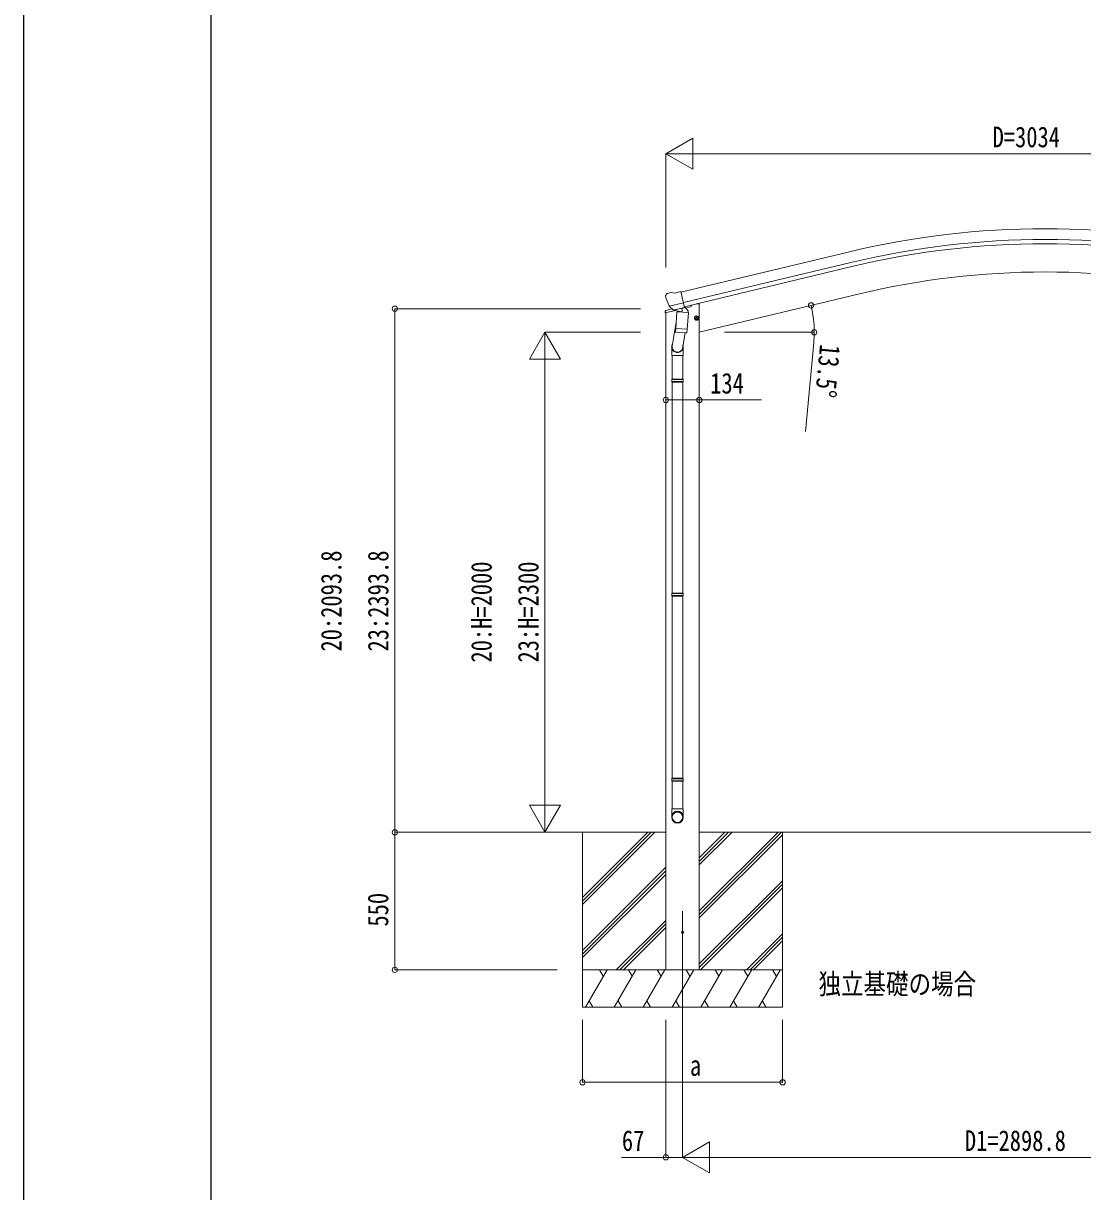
# Model space of a CAD drawing. Units: millimetres, scale not verified. Extents: x -10512 to 10512, y -7425 to 7425.
# Drawn here: x -10512 to -6278, y -4633 to 39 of the extents above; entities that cross this region are included whole.
import ezdxf
from ezdxf.enums import TextEntityAlignment as Align

# ---------------------------------------------------------------- set-up
doc = ezdxf.new("R2010")
doc.units = ezdxf.units.MM
doc.header["$LTSCALE"] = 30
doc.layers.add('0-2_USER1', color=92, linetype='Continuous')
doc.layers.add('0-7_YKK_ZWAK', color=134, linetype='Continuous')
for name, color, linetype, lineweight in [('0-3_YKK_12', 40, 'Continuous', 18), ('0-4_YKK_13', 120, 'Continuous', 18), ('0-5_YKK_A1', 120, 'Continuous', 18), ('0-6_YKK_D', 200, 'Continuous', 18)]:
    doc.layers.add(name, color=color, linetype=linetype, lineweight=lineweight)
doc.styles.add('ＭＳ ゴシック', font='')
doc.styles.get('ＭＳ ゴシック').set_extended_font_data('MS Gothic')

msp = doc.modelspace()

# ---------------------------------------------------------------- linework, layer by layer
at = {"layer": '0-3_YKK_12'}
msp.add_line((-7877.49, -3511.05), (-7877.49, -4006.34), dxfattribs=at)
at = {"layer": '0-4_YKK_13'}
for p, q in [((-7945.39, -1051.32), (-7945.12, -1052.47)), ((-7941.18, -1042.75), (-7945.03, -1049.04)), ((-7938.08, -1040.5), (-7924.9, -1037.33)), ((-7910.34, -1040.01), (-7923.6, -1037.31)), ((-7910.34, -1040.01), (-7884.41, -1033.78)), ((-7946.98, -1118.74), (-7905.92, -1108.88)), ((-7946.98, -1111.85), (-7946.98, -1118.74)), ((-7918.81, -1102.72), (-7944.68, -1108.93)), ((-7931.34, -1091.63), (-7873.83, -1077.82)), ((-7914.49, -1106.54), (-7930.87, -1092.05)), ((-7911.78, -1107.11), (-7904.26, -1105.3)), ((-7910.94, -1107), (-7909.41, -1106.63)), ((-7909.41, -1106.63), (-7872.71, -1097.82)), ((-7907.58, -1106.86), (-7907.63, -1107.6)), ((-7906.87, -1108.64), (-7881.06, -1115.08)), ((-7899.95, -1113.99), (-7904.63, -1180.83)), ((-7854.27, -1117.18), (-7899.95, -1113.99)), ((-7898.18, -1110.81), (-7898.41, -1114.1)), ((-7878.66, -1099.64), (-7879.68, -1114.25)), ((-7872.71, -1097.82), (-7871.18, -1097.45)), ((-7869.63, -1095.35), (-7868.68, -1095.42)), ((-7868.68, -1095.42), (-7855.37, -1110.73)), ((-7865.43, -1099.16), (-7846.25, -1094.55)), ((-7858.94, -1184.02), (-7854.27, -1117.18)), ((-7855.37, -1110.73), (-7855.81, -1117.08)), ((-7842.42, -1087.46), (-7842.42, -1089.69)), ((-7902.9, -1156.06), (-7918.81, -1252.23)), ((-7831.1, -1141.82), (-7811.65, -1137.15)), ((-7826.54, -1134.04), (-7828.67, -1141.24)), ((-7819.24, -1132.29), (-7826.54, -1134.04)), ((-7819.04, -1149.21), (-7823.71, -1129.76)), ((-7814.07, -1137.74), (-7819.24, -1132.29)), ((-7816.21, -1144.93), (-7814.07, -1137.74)), ((-7905.49, -1193.29), (-7904.61, -1180.83)), ((-7905.09, -1194.65), (-7905.09, -1194.65)), ((-7858.94, -1184.02), (-7904.63, -1180.83)), ((-7903.64, -1195.43), (-7861.95, -1198.35)), ((-7867.37, -1197.97), (-7878.11, -1261.55)), ((-7858.95, -1184.02), (-7859.84, -1196.72)), ((-7920.96, -1289.39), (-7920.96, -1255.04)), ((-7874.96, -1254.73), (-7874.96, -1289.39)), ((-7874.96, -1289.39), (-7920.96, -1289.39)), ((-7918.96, -1289.39), (-7918.96, -1383.39)), ((-7876.96, -1289.39), (-7876.96, -1383.39)), ((-7920.96, -1385.39), (-7919.96, -1383.39)), ((-7874.96, -1385.39), (-7920.96, -1385.39)), ((-7874.96, -1393.39), (-7920.96, -1393.39)), ((-7875.96, -1383.39), (-7919.96, -1383.39)), ((-7875.96, -1395.39), (-7919.96, -1395.39)), ((-7918.96, -1395.39), (-7918.96, -2239.58)), ((-7876.96, -1395.39), (-7876.96, -2239.58)), ((-7874.96, -1385.39), (-7875.96, -1383.39)), ((-7874.96, -1393.39), (-7875.96, -1395.39)), ((-7874.96, -1385.39), (-7874.96, -1393.39)), ((-7920.96, -2241.58), (-7919.96, -2239.58)), ((-7874.96, -2241.58), (-7920.96, -2241.58)), ((-7875.96, -2239.58), (-7919.96, -2239.58)), ((-7874.96, -2241.58), (-7875.96, -2239.58)), ((-7874.96, -2241.58), (-7874.96, -2249.58)), ((-7874.96, -2249.58), (-7920.96, -2249.58)), ((-7875.96, -2251.58), (-7919.96, -2251.58)), ((-7918.96, -2251.58), (-7918.96, -2979.77)), ((-7876.96, -2251.58), (-7876.96, -2979.77)), ((-7874.96, -2249.58), (-7875.96, -2251.58)), ((-7920.96, -2981.77), (-7919.96, -2979.77)), ((-7874.96, -2981.77), (-7920.96, -2981.77)), ((-7874.96, -2989.77), (-7920.96, -2989.77)), ((-7875.96, -2979.77), (-7919.96, -2979.77)), ((-7874.96, -2981.77), (-7875.96, -2979.77)), ((-7874.96, -2989.77), (-7875.96, -2991.77)), ((-7874.96, -2981.77), (-7874.96, -2989.77)), ((-7875.96, -2991.77), (-7919.96, -2991.77)), ((-7918.96, -2991.77), (-7918.96, -3101.77)), ((-7876.96, -2991.77), (-7876.96, -3101.77)), ((-7920.96, -3135.91), (-7920.96, -3101.77)), ((-7874.96, -3101.77), (-7920.96, -3101.77)), ((-7874.96, -3135.91), (-7874.96, -3101.77))]:
    msp.add_line(p, q, dxfattribs=at)
for points in [[(-7878.98, -1099.23), (-7869.25, -1096.9), (-7884.41, -1033.78)], [(-7931.61, -1091.05), (-7931.03, -1091.9), (-7930.87, -1092.05)], [(-7878.98, -1099.23), (-7879.21, -1099.38), (-7903.98, -1105.33), (-7904.26, -1105.3)], [(-7828.67, -1141.24), (-7823.5, -1146.68), (-7816.21, -1144.93)], [(-7920.96, -1385.39), (-7920.96, -1393.39), (-7919.96, -1395.39)], [(-7920.96, -2241.58), (-7920.96, -2249.58), (-7919.96, -2251.58)], [(-7920.96, -2981.77), (-7920.96, -2989.77), (-7919.96, -2991.77)]]:
    msp.add_lwpolyline(points, dxfattribs=at)
for centre, radius in [((-7821.37, -1139.49), 8.5), ((-7821.37, -1139.49), 7.7), ((-7821.37, -1139.49), 6.5), ((-7877.49, -3595.89), 4.5)]:
    msp.add_circle(centre, radius, dxfattribs=at)
for centre, radius, start, end in [((-7748.31, -1005.22), 202.4, 193.5, 205.09125), ((-7936.91, -1045.36), 5, 103.5, 148.5), ((-7924.2, -1040.25), 3, 78.5, 103.5), ((-7943.98, -1111.85), 3, 103.5, 180), ((-7911.06, -1106.51), 0.5, 248.23754, 283.5), ((-7908.07, -1106.83), 0.5, 356, 103.5), ((-7906.63, -1107.67), 1, 176, 256), ((-7880.7, -1114.11), 1.03, 250.03897, 351.96569), ((-7878.06, -1099.73), 0.604, 100.59842, 172.20595), ((-7871.3, -1096.97), 0.5, 283.5, 318.76246), ((-7847.42, -1089.69), 5, 283.5, 0), ((-7903.55, -1193.46), 1.95, 175.04017, 217.47766), ((-7903.5, -1193.43), 2, 217.40962, 266), ((-7861.81, -1196.35), 2, 266, 349.46843), ((-7890.96, -1255.04), 30, 177.45142, 180)]:
    msp.add_arc(centre, radius, start, end, dxfattribs=at)
for centre, major_axis, ratio, start_param, end_param in [((-7942.47, -1050.61), (-1.57, -2.57), 0.99628, 4.712389, 5.4996506), ((-7912.5, -1104.28), (-0.73, -2.92), 0.997631, 5.8041905, 6.6006116), ((-7912.44, -1104.06), (2.63, 3.16), 0.650902, 4.0958226, 4.1686332), ((-7912.48, -1104.18), (-0.73, -2.92), 0.997631, 0.3902369, 0.4789948), ((-7897.96, -1254.73), (23, 0), 0.996195, 2.5560258, 6.5663028), ((-7897.96, -1254.73), (21, 0), 0.996195, 2.9349147, 5.9512394), ((-7897.96, -3134.16), (-23, 0), 0.996195, 3.1415927, 6.2831853), ((-7897.96, -3135.91), (-23, 0), 0.996195, 3.1415927, 6.2831853), ((-7897.96, -3135.91), (0, -23.43), 0.981806, 4.712389, 7.8539816)]:
    msp.add_ellipse(centre, major_axis=major_axis, ratio=ratio, start_param=start_param, end_param=end_param, dxfattribs=at)
msp.add_ellipse((-7897.96, -3135.91), major_axis=(21, 0), ratio=0.996195, dxfattribs=at)
at = {"layer": '0-5_YKK_A1'}
for p, q in [((-7883.94, -1035.73), (-7215.52, -875.25)), ((-7873.86, -1077.7), (-7205.44, -917.23)), ((-7869.93, -1094.07), (-7201.51, -933.6)), ((-7175.13, -1043.47), (-7810.49, -1196.01)), ((-7944.49, -3745.89), (-7944.49, -1118.14)), ((-7823.25, -1082.86), (-7810.49, -1082.86)), ((-7810.49, -3745.89), (-7810.49, -1082.86)), ((-8551.33, -3195.89), (-7944.49, -3195.89)), ((-8277.49, -3456.87), (-8016.51, -3195.89)), ((-8277.49, -3471.01), (-8002.37, -3195.89)), ((-8277.49, -3485.15), (-7988.23, -3195.89)), ((-8277.49, -3195.89), (-8277.49, -3895.89)), ((-7810.49, -3195.89), (-5045.72, -3195.89)), ((-7810.49, -3510.37), (-7496.01, -3195.89)), ((-7810.49, -3524.51), (-7481.87, -3195.89)), ((-7810.49, -3326.52), (-7679.86, -3195.89)), ((-7810.49, -3312.38), (-7694, -3195.89)), ((-7810.49, -3298.24), (-7708.15, -3195.89)), ((-7810.49, -3538.65), (-7477.49, -3205.65)), ((-7477.49, -3195.89), (-7477.49, -3895.89)), ((-8277.49, -3669), (-7944.49, -3336)), ((-8277.49, -3683.14), (-7944.49, -3350.14)), ((-8277.49, -3697.28), (-7944.49, -3364.28)), ((-7810.49, -3722.5), (-7477.49, -3389.5)), ((-7810.49, -3736.64), (-7477.49, -3403.64)), ((-7805.6, -3745.89), (-7477.49, -3417.78)), ((-8142.25, -3745.89), (-7944.49, -3548.13)), ((-8127.49, -3745.27), (-7944.49, -3562.27)), ((-8113.97, -3745.89), (-7944.49, -3576.42)), ((-7621.75, -3745.89), (-7477.49, -3601.63)), ((-7607.61, -3745.89), (-7477.49, -3615.77)), ((-7593.47, -3745.89), (-7477.49, -3629.92)), ((-7477.49, -3745.89), (-8277.49, -3745.89)), ((-8265.95, -3895.89), (-8179.35, -3745.89)), ((-8194.35, -3771.87), (-8209.35, -3745.89)), ((-8150.48, -3895.89), (-8063.87, -3745.89)), ((-8078.88, -3771.87), (-8093.88, -3745.89)), ((-8035.01, -3895.89), (-7948.4, -3745.89)), ((-7963.4, -3771.87), (-7978.41, -3745.89)), ((-7919.54, -3895.89), (-7832.93, -3745.89)), ((-7847.93, -3771.87), (-7862.94, -3745.89)), ((-7804.07, -3895.89), (-7717.46, -3745.89)), ((-7732.46, -3771.87), (-7747.46, -3745.89)), ((-7688.6, -3895.89), (-7602.49, -3746.76)), ((-7631.99, -3745.89), (-7616.99, -3771.87)), ((-7573.63, -3896.75), (-7487.52, -3747.62)), ((-7517.02, -3746.76), (-7502.02, -3772.74)), ((-8250.95, -3869.91), (-8235.95, -3895.89)), ((-8135.48, -3869.91), (-8120.48, -3895.89)), ((-8020.01, -3869.91), (-8005.01, -3895.89)), ((-7904.54, -3869.91), (-7889.54, -3895.89)), ((-7789.07, -3869.91), (-7774.07, -3895.89)), ((-7673.6, -3869.91), (-7658.6, -3895.89)), ((-7558.63, -3870.78), (-7543.63, -3896.75)), ((-8277.49, -3895.89), (-7477.49, -3895.89))]:
    msp.add_line(p, q, dxfattribs=at)
for radius in [3373, 3329.83, 3313, 3200]:
    msp.add_arc((-6428.11, -4155.06), radius, 76.5, 103.5, dxfattribs=at)
at = {"layer": '0-6_YKK_D'}
for p, q in [((-7944.99, -482.06), (-7836.74, -419.56)), ((-7836.74, -544.56), (-7836.74, -419.56)), ((-7944.99, -937.29), (-7944.99, -481.06)), ((-7944.99, -482.06), (-7836.74, -544.56)), ((-7944.99, -482.06), (-7728.49, -482.06)), ((-5036.22, -482.06), (-7819.99, -482.06)), ((-8044.99, -1102.08), (-9028.49, -1102.08)), ((-9027.49, -1102.08), (-9027.49, -3195.89)), ((-8427.49, -1196.13), (-8489.99, -1304.38)), ((-8044.99, -1196.13), (-8428.49, -1196.13)), ((-8427.49, -1196.13), (-8364.99, -1304.38)), ((-8427.49, -1196.13), (-8427.49, -1412.64)), ((-7709.49, -1196.01), (-7350.26, -1196.01)), ((-7353.22, -1238.46), (-7386.13, -1592.94)), ((-8489.99, -1304.38), (-8364.99, -1304.38)), ((-8427.49, -1321.13), (-8427.49, -3070.89)), ((-8427.49, -3195.89), (-8427.49, -2979.38)), ((-8427.49, -3195.89), (-8489.99, -3087.64)), ((-8364.99, -3087.64), (-8489.99, -3087.64)), ((-8427.49, -3195.89), (-8364.99, -3087.64)), ((-8571.12, -3195.89), (-9028.49, -3195.89)), ((-8552.33, -3195.89), (-9028.49, -3195.89)), ((-9027.49, -3745.89), (-9027.49, -3195.89)), ((-8569.12, -3195.89), (-8426.49, -3195.89)), ((-8378.49, -3745.89), (-9028.49, -3745.89)), ((-8277.49, -3945.89), (-8277.49, -4196.89)), ((-7944.49, -3945.89), (-7944.49, -4496.89)), ((-7877.49, -3945.89), (-7877.49, -4496.89)), ((-7877.49, -3945.89), (-7877.49, -4496.89)), ((-7477.49, -3945.89), (-7477.49, -4196.89)), ((-7477.49, -4195.89), (-8277.49, -4195.89)), ((-7877.49, -4495.89), (-7769.24, -4433.39)), ((-7769.24, -4558.39), (-7769.24, -4433.39)), ((-7877.49, -4495.89), (-7769.24, -4558.39)), ((-7877.49, -4495.89), (-7660.99, -4495.89)), ((-5103.72, -4495.89), (-7752.49, -4495.89))]:
    msp.add_line(p, q, dxfattribs=at)
for points in [[(-7944.49, -1466.96), (-7810.49, -1466.96), (-7561.99, -1466.96)], [(-7877.49, -4495.89), (-7944.49, -4495.89), (-8120.99, -4495.89)]]:
    msp.add_lwpolyline(points, dxfattribs=at)
for centre in [(-9027.49, -1102.08), (-7363.95, -1088.8), (-7351.26, -1196.01), (-7944.49, -1466.96), (-7810.49, -1466.96), (-9027.49, -3195.89), (-9027.49, -3195.89), (-9027.49, -3745.89), (-8277.49, -4195.89), (-7477.49, -4195.89), (-7944.49, -4495.89)]:
    msp.add_circle(centre, 10.62, dxfattribs=at)
for start, end in [(0, 13.5), (354.69567, 0)]:
    msp.add_arc((-7810.49, -1196.01), 459.24, start, end, dxfattribs=at)
at = {"layer": '0-7_YKK_ZWAK'}
msp.add_line((-9762.45, -6312.5), (-9762.45, 6937.5), dxfattribs=at)
msp.add_lwpolyline([(-10512.5, -7425), (10512.5, -7425), (10512.5, 7425), (-10512.5, 7425)], close=True, dxfattribs=at)

# ---------------------------------------------------------------- texts
at = {"layer": '0-2_USER1', "style": 'ＭＳ ゴシック', "width": 0.8}
msp.add_text('独立基礎の場合', height=82.48, dxfattribs=at).set_placement((-7334.13, -3868.53), align=Align.BOTTOM_LEFT)
at = {"layer": '0-6_YKK_D', "style": 'ＭＳ ゴシック', "width": 0.8}
for s, p in [('D=3034', (-6638.11, -481.06)), ('134', (-7766.99, -1465.96)), ('a', (-7847.98, -4194.22)), ('67', (-8119.99, -4494.89)), ('D1=2898.8', (-6749.11, -4494.89))]:
    msp.add_text(s, height=82.48, dxfattribs=at).set_placement(p, align=Align.BOTTOM_LEFT)
for s, rotation, p in [('13.5°', 264.696, (-7352.32, -1239.55)), ('20:2093.8', 90, (-9215.99, -2472.98)), ('23:2393.8', 90, (-9028.49, -2472.98)), ('20:H=2000', 90, (-8615.99, -2517.01)), ('23:H=2300', 90, (-8428.49, -2517.01)), ('550', 90, (-9029.16, -3572.89))]:
    msp.add_text(s, height=82.48, rotation=rotation, dxfattribs=at).set_placement(p, align=Align.BOTTOM_LEFT)

doc.saveas('drawing.dxf')
